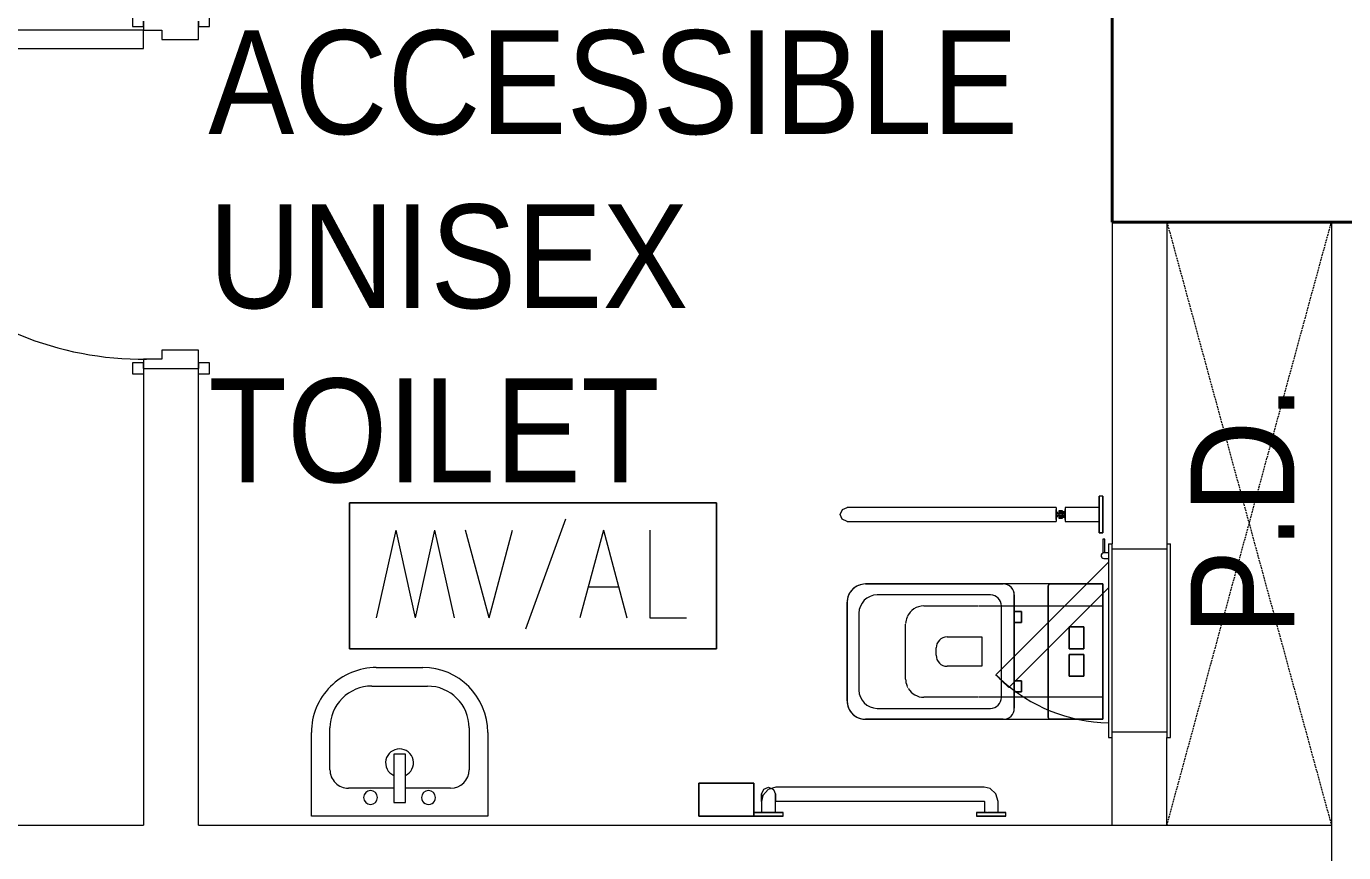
# Model space of a CAD drawing. Header units: millimetres. Extents: x 10569 to 232243, y -25347 to 80743.
# Drawn here: x 49068 to 52673, y 37832 to 40093 of the extents above; entities that cross this region are included whole.
import ezdxf

# ---------------------------------------------------------------- set-up
doc = ezdxf.new("R2010")
doc.units = ezdxf.units.MM
doc.linetypes.add('Hidden', pattern=[7.14375, 4.7625, -2.38125])
for name, color, linetype, lineweight in [('A-DETL-GENF', 92, 'Continuous', 20), ('A-DETL-HDLN', 90, 'Hidden', 9), ('A-DOOR', 31, 'Continuous', 20), ('A-DOOR-FRAM', 31, 'Continuous', 30), ('A-WALL', 113, 'Continuous', 20), ('G-ANNO-TEXT', 231, 'Continuous', 5), ('P-SANR-FIXT', 6, 'Continuous', 9), ('S-COLS', 52, 'Continuous', 20)]:
    doc.layers.add(name, color=color, linetype=linetype, lineweight=lineweight)
doc.styles.add('Swis721 BT_6', font='swiss.ttf', dxfattribs={"width": 0.89, "height": 283.821263})

# ---------------------------------------------------------------- blocks, each defined once
blk = doc.blocks.new('DLN_Toilet-Disable - DLN_Toilet-Disable-2448070-TENDER DRAFT G_F')
at = {"layer": 'P-SANR-FIXT'}
for p, q in [((-325, 0), (-425, 0)), ((-425, 0), (-325, 0)), ((-425, 0), (-425, -10)), ((-425, 0), (-425, -10)), ((-325, -10), (-425, -10)), ((-425, -10), (-394, -10)), ((-394, -10), (-394, -103.2)), ((-394, -10), (-388.4, -10)), ((-375, -10), (-388.4, -10)), ((-388.4, -10), (-375, -10)), ((-388.4, -10), (-361.6, -10)), ((-361.6, -10), (-375, -10)), ((-375, -10), (-361.6, -10)), ((-361.6, -10), (-356, -10)), ((-356, -103.2), (-356, -10)), ((-356, -10), (-325, -10)), ((-325, -10), (-325, 0)), ((-325, 0), (-325, -10)), ((185, 0), (-185, 0)), ((-185, 0), (-185, -145)), ((-185, -145), (-185, 0)), ((-185, 0), (185, 0)), ((185, 0), (-185, 0)), ((-185, 0), (-185, -145)), ((-125, 0), (-185, 0)), ((-185, 0), (-185, -145)), ((125, 0), (-125, 0)), ((-125, -150), (-125, 0)), ((185, 0), (125, 0)), ((125, 0), (125, -150)), ((185, -145), (185, 0)), ((185, 0), (185, -145)), ((185, -145), (185, 0)), ((185, -145), (185, 0)), ((-7.5, -52.5), (-67.5, -52.5)), ((-67.5, -52.5), (-67.5, -92.5)), ((-67.5, -92.5), (-67.5, -52.5)), ((-67.5, -52.5), (-7.5, -52.5)), ((-7.5, -92.5), (-7.5, -52.5)), ((-7.5, -52.5), (-7.5, -92.5)), ((7.5, -52.5), (7.5, -92.5)), ((67.5, -52.5), (7.5, -52.5)), ((7.5, -52.5), (67.5, -52.5)), ((7.5, -92.5), (7.5, -52.5)), ((67.5, -92.5), (67.5, -52.5)), ((67.5, -52.5), (67.5, -92.5)), ((-394, -103.2), (-356, -103.2)), ((-383.1, -103.2), (-388.4, -103.2)), ((-382.5, -115.7), (-382.5, -103.2)), ((-382.5, -103.2), (-382.5, -113.4)), ((-378.7, -103.2), (-382.3, -103.2)), ((-378.4, -103.2), (-381.7, -103.2)), ((-378.4, -103.2), (-381.7, -103.2)), ((-375, -103.2), (-377.8, -103.2)), ((-377.5, -113.7), (-377.5, -103.2)), ((-377.5, -103.2), (-377.5, -115.7)), ((-372.5, -105.7), (-377.5, -105.7)), ((-377.5, -105.7), (-377.5, -106.1)), ((-377.5, -106.1), (-377.5, -105.7)), ((-377.5, -106.1), (-377.5, -107.1)), ((-377.5, -108.7), (-377.5, -106.1)), ((-377.5, -107.1), (-377.5, -110.7)), ((-372.2, -103.2), (-375, -103.2)), ((-372.5, -115.7), (-372.5, -103.2)), ((-372.5, -103.2), (-372.5, -113.2)), ((-372.5, -106.1), (-372.5, -113.2)), ((-372.5, -107.1), (-372.5, -106.1)), ((-372.5, -110.7), (-372.5, -107.1)), ((-368.3, -103.2), (-371.6, -103.2)), ((-368.3, -103.2), (-371.6, -103.2)), ((-367.7, -103.2), (-371.3, -103.2)), ((-367.5, -113.2), (-367.5, -103.2)), ((-367.5, -103.2), (-367.5, -115.7)), ((-361.6, -103.2), (-366.9, -103.2)), ((-67.5, -92.5), (-7.5, -92.5)), ((-7.5, -92.5), (-67.5, -92.5)), ((7.5, -92.5), (67.5, -92.5)), ((67.5, -92.5), (7.5, -92.5)), ((-394, -128.2), (-394, -700)), ((-394, -128.2), (-356, -128.2)), ((-378.7, -128.2), (-388.4, -128.2)), ((-365, -110.7), (-385, -110.7)), ((-385, -110.7), (-385, -113.2)), ((-385, -120.7), (-385, -110.7)), ((-385, -113.2), (-385, -118.2)), ((-385, -118.2), (-385, -120.7)), ((-385, -120.7), (-365, -120.7)), ((-382.5, -110.7), (-382.5, -111.4)), ((-382.5, -110.9), (-382.5, -110.7)), ((-382.5, -111.4), (-382.5, -110.9)), ((-382.5, -111.4), (-382.5, -113.2)), ((-382.5, -113.2), (-382.5, -111.4)), ((-382.5, -113.2), (-382.5, -115.7)), ((-382.5, -115.7), (-382.5, -113.2)), ((-382.5, -118.3), (-382.5, -115.7)), ((-382.5, -115.7), (-382.5, -120.7)), ((-382.5, -118.2), (-382.5, -115.7)), ((-382.5, -120.7), (-382.5, -118.2)), ((-382.5, -125.7), (-377.5, -125.7)), ((-372.2, -128.2), (-377.8, -128.2)), ((-377.5, -115.7), (-377.5, -108.7)), ((-377.5, -110.7), (-377.5, -113.2)), ((-377.5, -110.9), (-377.5, -110.7)), ((-377.5, -110.7), (-377.5, -112.2)), ((-377.5, -110.7), (-377.5, -110.9)), ((-377.5, -110.9), (-377.5, -110.7)), ((-377.5, -111.4), (-377.5, -110.9)), ((-377.5, -110.9), (-377.5, -111.4)), ((-377.5, -111.4), (-377.5, -110.9)), ((-377.5, -112.2), (-377.5, -111.4)), ((-377.5, -111.4), (-377.5, -112.2)), ((-377.5, -112.2), (-377.5, -111.4)), ((-377.5, -113.2), (-377.5, -112.2)), ((-377.5, -112.2), (-377.5, -113.2)), ((-377.5, -112.2), (-377.5, -113.2)), ((-377.5, -113.2), (-377.5, -112.2)), ((-377.5, -115.7), (-377.5, -113.2)), ((-377.5, -113.2), (-377.5, -115.7)), ((-377.5, -113.2), (-377.5, -114.5)), ((-377.5, -114.5), (-377.5, -113.2)), ((-377.5, -114.5), (-377.5, -115.7)), ((-377.5, -115.7), (-377.5, -114.5)), ((-377.5, -128.2), (-377.5, -115.7)), ((-377.5, -118.2), (-377.5, -115.7)), ((-377.5, -115.7), (-377.5, -120.7)), ((-377.5, -115.7), (-377.5, -118.3)), ((-377.5, -115.7), (-377.5, -117)), ((-377.5, -117), (-377.5, -115.7)), ((-377.5, -117), (-377.5, -118.2)), ((-377.5, -118.2), (-377.5, -117)), ((-377.5, -118.2), (-377.5, -128.2)), ((-377.5, -120.1), (-377.5, -118.2)), ((-377.5, -118.2), (-377.5, -119.3)), ((-377.5, -119.3), (-377.5, -118.2)), ((-377.5, -120.7), (-377.5, -118.3)), ((-377.5, -118.3), (-377.5, -120.7)), ((-377.5, -119.3), (-377.5, -120.1)), ((-377.5, -120.1), (-377.5, -119.3)), ((-377.5, -120.6), (-377.5, -120.1)), ((-377.5, -120.1), (-377.5, -120.6)), ((-377.5, -120.6), (-377.5, -120.1)), ((-377.5, -120.7), (-377.5, -120.6)), ((-377.5, -120.6), (-377.5, -120.7)), ((-377.5, -120.7), (-377.5, -120.6)), ((-377.5, -122.8), (-377.5, -120.7)), ((-377.5, -120.7), (-377.5, -122.8)), ((-377.5, -124.4), (-377.5, -122.8)), ((-377.5, -122.8), (-377.5, -124.4)), ((-377.5, -125.4), (-377.5, -124.4)), ((-377.5, -124.4), (-377.5, -125.4)), ((-377.5, -125.7), (-377.5, -125.4)), ((-377.5, -125.4), (-377.5, -125.7)), ((-372.5, -128.2), (-377.5, -128.2)), ((-372.5, -128.2), (-377.5, -128.2)), ((-372.5, -113.2), (-372.5, -110.7)), ((-372.5, -111.4), (-372.5, -110.7)), ((-372.5, -110.7), (-372.5, -110.9)), ((-372.5, -110.7), (-372.5, -111.4)), ((-372.5, -111.4), (-372.5, -110.7)), ((-372.5, -110.9), (-372.5, -111.4)), ((-372.5, -113.2), (-372.5, -111.4)), ((-372.5, -111.4), (-372.5, -112.2)), ((-372.5, -111.4), (-372.5, -113.2)), ((-372.5, -113.2), (-372.5, -111.4)), ((-372.5, -112.2), (-372.5, -113.2)), ((-372.5, -113.2), (-372.5, -115.7)), ((-372.5, -115.7), (-372.5, -113.2)), ((-372.5, -113.2), (-372.5, -118.2)), ((-372.5, -113.2), (-372.5, -115.7)), ((-372.5, -115.7), (-372.5, -113.2)), ((-372.5, -115.7), (-372.5, -128.2)), ((-372.5, -119.3), (-372.5, -115.7)), ((-372.5, -118.3), (-372.5, -115.7)), ((-372.5, -115.7), (-372.5, -118.2)), ((-372.5, -118.2), (-372.5, -115.7)), ((-372.5, -128.2), (-372.5, -117.8)), ((-372.5, -118.2), (-372.5, -119.3)), ((-372.5, -118.2), (-372.5, -120.1)), ((-372.5, -120.1), (-372.5, -118.2)), ((-372.5, -122.8), (-372.5, -118.3)), ((-372.5, -118.3), (-372.5, -120.7)), ((-372.5, -120.1), (-372.5, -119.3)), ((-372.5, -119.3), (-372.5, -120.1)), ((-372.5, -120.7), (-372.5, -120.1)), ((-372.5, -120.1), (-372.5, -120.6)), ((-372.5, -120.1), (-372.5, -120.7)), ((-372.5, -120.7), (-372.5, -120.1)), ((-372.5, -120.6), (-372.5, -120.7)), ((-372.5, -120.7), (-372.5, -122.8)), ((-372.5, -124.4), (-372.5, -122.8)), ((-372.5, -122.8), (-372.5, -124.4)), ((-372.5, -125.7), (-367.5, -125.7)), ((-361.6, -128.2), (-371.3, -128.2)), ((-367.5, -110.7), (-367.5, -113.2)), ((-367.5, -113.2), (-367.5, -110.7)), ((-367.5, -113.2), (-367.5, -114.5)), ((-367.5, -114.5), (-367.5, -113.2)), ((-367.5, -114.5), (-367.5, -115.7)), ((-367.5, -115.7), (-367.5, -114.5)), ((-367.5, -115.7), (-367.5, -118.3)), ((-367.5, -115.7), (-367.5, -118.2)), ((-367.5, -120.7), (-367.5, -115.7)), ((-367.5, -118.2), (-367.5, -120.7)), ((-365, -110.7), (-365, -120.7)), ((-365, -113.2), (-365, -110.7)), ((-365, -114.5), (-365, -113.2)), ((-365, -115.7), (-365, -114.5)), ((-365, -118.2), (-365, -115.7)), ((-365, -120.7), (-365, -118.2)), ((-356, -700), (-356, -128.2)), ((-185, -145), (-185, -272.8)), ((-180, -150), (180, -150)), ((180, -150), (-180, -150)), ((-180, -150), (180, -150)), ((-180, -150), (180, -150)), ((-125, -242.8), (-125, -150)), ((125, -150), (125, -242.8)), ((185, -272.8), (185, -145)), ((-155, -242.8), (-110, -242.8)), ((155, -242.8), (-155, -242.8)), ((-125, -267.4), (-125, -242.8)), ((-80, -222.8), (-110, -222.8)), ((-110, -222.8), (-110, -242.8)), ((-110, -242.8), (-110, -222.8)), ((-110, -222.8), (-80, -222.8)), ((-110, -242.8), (-80, -242.8)), ((-110, -242.8), (-80, -242.8)), ((-80, -242.8), (-110, -242.8)), ((-80, -242.8), (-80, -222.8)), ((-80, -222.8), (-80, -242.8)), ((-80, -242.8), (80, -242.8)), ((80, -222.8), (80, -242.8)), ((110, -222.8), (80, -222.8)), ((80, -222.8), (110, -222.8)), ((80, -242.8), (80, -222.8)), ((80, -242.8), (110, -242.8)), ((80, -242.8), (110, -242.8)), ((110, -242.8), (80, -242.8)), ((110, -242.8), (110, -222.8)), ((110, -222.8), (110, -242.8)), ((110, -242.8), (155, -242.8)), ((125, -242.8), (125, -277.9)), ((-185, -650), (-185, -272.8)), ((-185, -272.8), (-185, -650)), ((-185, -272.8), (-185, -650)), ((-125, -277.8), (-125, -267.5)), ((125.2, -277.8), (-125, -277.8)), ((-125, -338.8), (-125, -277.8)), ((125, -277.9), (125, -338.9)), ((185, -272.8), (185, -650)), ((185, -650), (185, -272.8)), ((185, -650), (185, -272.8)), ((440, -286.6), (410, -286.6)), ((450, -265.6), (440, -265.6)), ((440, -265.6), (440, -267)), ((440, -345.6), (440, -265.6)), ((440, -267), (440, -267.3)), ((440, -267.3), (440, -270.9)), ((440, -270.9), (440, -277.3)), ((440, -277.3), (440, -285.6)), ((440, -289.5), (440, -286.6)), ((440, -286.6), (440, -287.1)), ((440, -286.6), (440, -286.6)), ((440, -287.1), (440, -288.8)), ((450, -265.6), (450, -345.6)), ((450, -267), (450, -265.6)), ((450, -270.9), (450, -267)), ((450, -277.3), (450, -270.9)), ((450, -285.6), (450, -277.3)), ((450, -295.2), (450, -285.6)), ((-155, -307.8), (-155, -617.8)), ((155.2, -617.8), (155.2, -307.8)), ((440, -288.7), (440, -295.2)), ((440, -288.8), (440, -291.7)), ((440, -291.7), (440, -295.2)), ((440, -295.2), (440, -292.7)), ((440, -295.5), (440, -300)), ((440, -295.5), (440, -304.9)), ((440, -299.9), (440, -296.7)), ((440, -300), (440, -304.9)), ((440, -304.9), (440, -301.4)), ((440, -305.6), (440, -309.8)), ((440, -305.6), (440, -314.5)), ((440, -309.8), (440, -306.3)), ((440, -309.8), (440, -314.5)), ((440, -314.5), (440, -311.2)), ((440, -315.9), (440, -321.8)), ((440, -318.6), (440, -316)), ((440, -316), (440, -318.5)), ((440, -318.5), (440, -321.7)), ((440, -321.7), (440, -323.7)), ((440, -324.1), (440, -322.4)), ((440, -323.7), (440, -324.6)), ((440, -324.6), (440, -324.1)), ((450, -305.6), (450, -295.2)), ((450, -315.9), (450, -305.6)), ((450, -325.6), (450, -315.9)), ((-125, -490), (-125, -340.5)), ((-40, -426.5), (-40, -331.7)), ((-40, -331.7), (40, -331.7)), ((40, -331.7), (40, -426.5)), ((125, -340.6), (125, -490)), ((371, -325.1), (371, -895.5)), ((409, -895.5), (409, -325.1)), ((410, -324.6), (440, -324.6)), ((440, -325.6), (440, -333.9)), ((440, -333.9), (440, -340.2)), ((440, -340.2), (440, -344.2)), ((440, -344.2), (440, -345.6)), ((440, -345.6), (450, -345.6)), ((450, -333.9), (450, -325.6)), ((450, -340.2), (450, -333.9)), ((450, -344.2), (450, -340.2)), ((450, -345.6), (450, -344.2)), ((10, -456.5), (-10, -456.5)), ((75, -540), (-75, -540)), ((-105, -667.8), (105.2, -667.8)), ((135, -700), (-135, -700)), ((-135, -700), (135, -700)), ((-135, -700), (135, -700)), ((440, -896), (410, -896)), ((440, -896), (410, -896)), ((440, -896), (410, -896)), ((450, -875), (440, -875)), ((440, -875), (440, -876.4)), ((440, -955), (440, -875)), ((450, -875), (440, -875)), ((440, -875), (440, -876.4)), ((440, -876.4), (440, -875)), ((450, -875), (440, -875)), ((440, -875), (440, -876.4)), ((440, -876.4), (440, -875)), ((440, -876.4), (440, -880.4)), ((440, -876.4), (440, -886.7)), ((440, -880.4), (440, -876.4)), ((440, -876.4), (440, -895)), ((440, -895), (440, -876.4)), ((440, -880.4), (440, -886.7)), ((440, -886.7), (440, -880.4)), ((440, -886.7), (440, -895)), ((440, -886.7), (440, -895)), ((440, -895), (440, -886.7)), ((440, -896), (440, -896.6)), ((440, -896.6), (440, -896)), ((440, -896.8), (440, -896)), ((440, -896), (440, -896.5)), ((440, -896), (440, -896)), ((440, -896.5), (440, -898.2)), ((440, -898.5), (440, -896.6)), ((440, -896.6), (440, -904.6)), ((440, -896.6), (440, -896.6)), ((440, -904.6), (440, -896.6)), ((440, -896.6), (440, -898.5)), ((440, -898.9), (440, -896.8)), ((440, -898.4), (440, -904.6)), ((440, -898.4), (440, -904.6)), ((440, -904.6), (440, -898.4)), ((440, -898.4), (440, -900.9)), ((440, -904.6), (440, -898.4)), ((440, -904.6), (440, -898.5)), ((440, -898.5), (440, -901.6)), ((440, -898.5), (440, -901.1)), ((450, -875), (450, -955)), ((450, -876.4), (450, -875)), ((450, -875), (450, -876.4)), ((450, -876.4), (450, -875)), ((450, -875), (450, -876.4)), ((450, -876.4), (450, -875)), ((450, -880.4), (450, -876.4)), ((450, -876.4), (450, -880.4)), ((450, -886.7), (450, -876.4)), ((450, -876.4), (450, -953.6)), ((450, -895), (450, -876.4)), ((450, -886.7), (450, -880.4)), ((450, -880.4), (450, -886.7)), ((450, -895), (450, -886.7)), ((450, -886.7), (450, -895)), ((450, -915), (450, -886.7)), ((450, -904.6), (450, -895)), ((450, -895), (450, -904.6)), ((450, -925.4), (450, -895)), ((410, -934), (440, -934)), ((410, -934), (440, -934)), ((410, -934), (440, -934)), ((440, -901.5), (440, -904.6)), ((440, -901.5), (440, -904.6)), ((440, -901.6), (440, -904.6)), ((440, -904.6), (440, -902.1)), ((440, -905.5), (440, -924.5)), ((440, -910.1), (440, -905.5)), ((440, -905.5), (440, -915)), ((440, -915), (440, -905.5)), ((440, -905.5), (440, -910.1)), ((440, -905.5), (440, -924.5)), ((440, -915), (440, -905.5)), ((440, -905.5), (440, -909.4)), ((440, -905.5), (440, -909.3)), ((440, -915), (440, -905.5)), ((440, -909.3), (440, -906.1)), ((440, -910), (440, -914.3)), ((440, -915), (440, -910.1)), ((440, -910.1), (440, -915)), ((440, -910.1), (440, -914.3)), ((440, -914.3), (440, -910.8)), ((440, -924.5), (440, -915)), ((440, -915), (440, -924.5)), ((440, -919.9), (440, -915)), ((440, -915), (440, -919.9)), ((440, -924.5), (440, -915)), ((440, -915), (440, -919.2)), ((440, -915), (440, -919.3)), ((440, -924.5), (440, -915)), ((440, -919.2), (440, -915.7)), ((440, -924.5), (440, -919.9)), ((440, -919.9), (440, -924.5)), ((440, -919.9), (440, -923.9)), ((440, -920), (440, -923.9)), ((440, -923.9), (440, -920.6)), ((440, -925.4), (440, -931.6)), ((440, -933.4), (440, -925.4)), ((440, -925.4), (440, -933.4)), ((440, -931.5), (440, -925.4)), ((440, -925.4), (440, -928.4)), ((440, -925.4), (440, -931.6)), ((440, -931.6), (440, -925.4)), ((440, -925.4), (440, -927.9)), ((440, -928), (440, -925.4)), ((440, -925.4), (440, -928)), ((440, -931.6), (440, -925.4)), ((440, -928.4), (440, -931.5)), ((440, -928.5), (440, -933.2)), ((440, -928.5), (440, -931.2)), ((440, -933.4), (440, -931.5)), ((440, -931.5), (440, -933.4)), ((440, -933.5), (440, -931.8)), ((440, -933.2), (440, -934)), ((440, -933.4), (440, -933.4)), ((440, -934), (440, -933.4)), ((440, -933.4), (440, -934)), ((440, -934), (440, -933.5)), ((440, -934), (440, -934)), ((440, -935), (440, -943.3)), ((440, -935), (440, -953.6)), ((440, -943.3), (440, -935)), ((440, -935), (440, -953.6)), ((440, -953.6), (440, -935)), ((450, -915), (450, -904.6)), ((450, -904.6), (450, -915)), ((450, -925.4), (450, -915)), ((450, -915), (450, -925.4)), ((450, -943.3), (450, -915)), ((450, -935), (450, -925.4)), ((450, -925.4), (450, -935)), ((450, -943.3), (450, -925.4)), ((450, -943.3), (450, -935)), ((450, -935), (450, -943.3)), ((450, -955.4), (360, -955.4)), ((360, -955.4), (360, -1105.4)), ((360, -1105.4), (360, -955.4)), ((360, -955.4), (450, -955.4)), ((440, -943.3), (440, -949.6)), ((440, -949.6), (440, -943.3)), ((440, -949.6), (440, -953.6)), ((440, -953.6), (440, -949.6)), ((440, -953.6), (440, -955)), ((440, -953.6), (440, -955)), ((440, -955), (440, -953.6)), ((440, -953.6), (440, -955)), ((440, -955), (440, -953.6)), ((440, -955), (450, -955)), ((440, -955), (450, -955)), ((440, -955), (450, -955)), ((450, -949.6), (450, -943.3)), ((450, -943.3), (450, -949.6)), ((450, -949.6), (450, -943.3)), ((450, -953.6), (450, -943.3)), ((450, -953.6), (450, -949.6)), ((450, -949.6), (450, -953.6)), ((450, -953.6), (450, -949.6)), ((450, -955), (450, -953.6)), ((450, -953.6), (450, -955)), ((450, -955), (450, -953.6)), ((450, -953.6), (450, -955)), ((450, -955), (450, -953.6)), ((450, -1105.4), (450, -955.4)), ((450, -955.4), (450, -1105.4)), ((360, -1105.4), (450, -1105.4)), ((450, -1105.4), (360, -1105.4))]:
    blk.add_line(p, q, dxfattribs=at)
at = {"layer": 'P-SANR-FIXT', "flags": 128}
for points in [[(410, -286.6), (388.9, -292.7), (374.6, -309), (371, -325.1)], [(409, -325.1), (409.3, -324.8), (410, -324.6)], [(-375, -719), (-388.9, -713), (-394, -700)], [(-356, -700), (-362, -713.9), (-375, -719)], [(371, -895.5), (377.2, -916.3), (393.7, -930.5), (410, -934)], [(371, -915), (377, -901.1), (390, -896)], [(390, -896), (396, -896), (410, -896)], [(410, -896), (395.7, -896), (390, -896)], [(410, -896), (409, -895.6), (409, -895.5)], [(390, -934), (376.1, -928), (371, -915)], [(410, -934), (395.7, -934), (390, -934)], [(390, -934), (396, -934), (410, -934)]]:
    blk.add_lwpolyline(points, dxfattribs=at)
at = {"layer": 'P-SANR-FIXT'}
for centre, radius, start, end in [((-180, -145), 5, 180, 270), ((-180, -145), 5, 180, 195), ((-180, -145), 5, 180, 195), ((-180, -145), 5, 180, 195), ((-180, -145), 5, 195, 255), ((-180, -145), 5, 195, 255), ((-180, -145), 5, 195, 255), ((-180, -145), 5, 255, 270), ((-180, -145), 5, 255, 270), ((-180, -145), 5, 255, 270), ((180, -145), 5, 270, 360), ((180, -145), 5, 270, 285), ((180, -145), 5, 270, 285), ((180, -145), 5, 270, 285), ((180, -145), 5, 285, 345), ((180, -145), 5, 285, 345), ((180, -145), 5, 285, 345), ((180, -145), 5, 345, 0), ((180, -145), 5, 345, 360), ((180, -145), 5, 345, 360), ((-155, -272.8), 30, 90, 180), ((-155, -272.8), 30, 120, 180), ((-155, -272.8), 30, 90, 120), ((155, -272.8), 30, 360, 90), ((155, -272.8), 30, 360, 90), ((-125, -307.8), 30, 90, 180), ((125.2, -307.8), 30, 360, 90), ((-10, -426.5), 30, 180, 270), ((10, -426.5), 30, 270, 360), ((-75, -490), 50, 180, 246.1262), ((75, -490), 50, 301.6347, 360), ((-75, -490), 50, 247.5, 267.9341), ((75, -490), 50, 270, 292.5), ((75, -490), 50, 293.9558, 298.1025), ((-105, -617.8), 50, 180, 270), ((105.2, -617.8), 50, 270, 360), ((-135, -650), 50, 180, 202.5), ((-135, -650), 50, 180, 270), ((-135, -650), 50, 180, 202.5), ((-135, -650), 50, 202.5, 247.5), ((-135, -650), 50, 202.5, 225), ((135, -650), 50, 270, 360), ((135, -650), 50, 292.5, 360), ((135, -650), 50, 315, 337.5), ((135, -650), 50, 337.5, 360), ((-135, -650), 50, 225, 247.5), ((-135, -650), 50, 247.5, 270), ((-135, -650), 50, 247.5, 270), ((135, -650), 50, 270, 292.5), ((135, -650), 50, 270, 292.5), ((135, -650), 50, 292.5, 315)]:
    blk.add_arc(centre, radius, start, end, dxfattribs=at)
blk = doc.blocks.new('wash_basin_12267 - 19_ x 16_-11397915-TENDER DRAFT G_F')
at = {"layer": 'P-SANR-FIXT'}
for p, q in [((52.3, -241.1), (52.3, -12.5)), ((52.3, -12.5), (534.9, -12.5)), ((534.9, -12.5), (534.9, -241.1)), ((309.3, -49.5), (277.7, -49.5)), ((277.7, -49.5), (277.7, -182.1)), ((309.3, -182.1), (309.3, -49.5)), ((153.9, -88.7), (277.7, -88.7)), ((309.3, -88.7), (433.3, -88.7)), ((103.1, -253.8), (103.1, -139.5)), ((484.1, -139.5), (484.1, -253.8)), ((277.7, -182.1), (309.3, -182.1)), ((369.8, -368.1), (217.4, -368.1)), ((357.1, -418.9), (230.1, -418.9))]:
    blk.add_line(p, q, dxfattribs=at)
for centre, radius, start, end in [((214.2, -63.3), 19.1, 360, 180), ((214.2, -63.3), 19.1, 180, 360), ((372.8, -63.3), 19, 0, 180), ((372.8, -63.3), 19, 180, 360), ((153.9, -139.5), 50.8, 90, 180), ((433.3, -139.5), 50.8, 360, 90), ((293.6, -158.3), 38.1, 114.6243, 65.6298), ((230.1, -241.1), 177.8, 180, 270), ((357.1, -241.1), 177.8, 270, 0), ((217.4, -253.8), 114.3, 180, 270), ((369.8, -253.8), 114.3, 270, 0)]:
    blk.add_arc(centre, radius, start, end, dxfattribs=at)
blk = doc.blocks.new('DLN-Single Door__X01_ - _M01_ 900 x 2450 _WH_-16935535-TENDER DRAFT G_F')
at = {"layer": 'A-DOOR', "lineweight": 15}
for p, q in [((-460, 105), (-490, 105)), ((-490, 105), (-490, 75)), ((-475, 75), (-460, 75)), ((-460, 75), (-460, 105)), ((490, 105), (460, 105)), ((460, 105), (460, 75)), ((460, 75), (475, 75)), ((490, 75), (490, 105)), ((-490, -75), (-490, -105)), ((-490, -105), (-460, -105)), ((-460, -75), (-475, -75)), ((-460, -105), (-460, -75)), ((-400, -75), (-450, -75)), ((-450, -75), (-450, -975)), ((-400, -975), (-400, -75)), ((475, -75), (460, -75)), ((460, -75), (460, -105)), ((460, -105), (490, -105)), ((490, -105), (490, -75)), ((-450, -975), (-400, -975))]:
    blk.add_line(p, q, dxfattribs=at)
blk.add_arc((-450, -75), 900, 270, 0.5, dxfattribs=at)
at = {"layer": 'A-DOOR-FRAM', "lineweight": 15}
for p, q in [((-425, 75), (-475, 75)), ((-425, -25), (-425, 75)), ((425, 75), (425, -25)), ((475, 75), (425, 75)), ((-450, -75), (-450, -25)), ((-450, -25), (-425, -25)), ((425, -25), (450, -25)), ((450, -25), (450, -75)), ((-475, -75), (-450, -75)), ((450, -75), (475, -75))]:
    blk.add_line(p, q, dxfattribs=at)
blk = doc.blocks.new('DLN-Access Panel__AP01_ - _AP04_ 450 x 650 _WH_-16056296-TENDER DRAFT G_F')
at = {"layer": 'A-DOOR', "lineweight": 15}
for p, q in [((-265, 75), (-265, 85)), ((265, 85), (-265, 85)), ((-265, 75), (265, 75)), ((265, 75), (265, 85)), ((-240, -95), (-277.5, -95)), ((-277.5, -95), (-277.5, -100)), ((-277.5, -100), (-239.6, -100)), ((-265, -85), (-265, -75)), ((265, -75), (-265, -75)), ((-265, -85), (265, -85)), ((-240, -85), (-240, -97.5)), ((-225, -97.5), (-225, -85)), ((-215, -85), (77.8, -377.8)), ((128.6, -357.8), (-144.3, -85)), ((265, -85), (265, -75)), ((108.6, -377.8), (128.6, -357.8)), ((77.8, -377.8), (93.2, -393.2)), ((93.2, -393.2), (108.6, -377.8))]:
    blk.add_line(p, q, dxfattribs=at)
for centre, radius, start, end in [((-232.5, -97.5), 7.5, 180, 0), ((-232.5, -97.5), 7.5, 199.4712, 301.6259), ((-232.5, -97.5), 7.5, 240, 300), ((-232.5, -97.5), 7.5, 243.2518, 301.6259), ((-225, -75), 450, 317.4757, 358.7079), ((-225, -75), 450, 315, 317.4757)]:
    blk.add_arc(centre, radius, start, end, dxfattribs=at)
at = {"layer": 'A-DOOR-FRAM', "lineweight": 15}
for p, q in [((-250, 75), (-250, -75)), ((250, 75), (250, -75))]:
    blk.add_line(p, q, dxfattribs=at)
blk = doc.blocks.new('DLN_2D-MV_AL - MV_AL_RED_-1735445-TENDER DRAFT G_F')
at = {"layer": 'A-DETL-GENF'}
for p, q in [((502.5, 200), (-502.5, 200)), ((-502.5, 200), (-502.5, -200)), ((-502.5, 200), (502.5, 200)), ((-502.5, -200), (-502.5, 200)), ((502.5, -200), (502.5, 200)), ((502.5, 200), (502.5, -200)), ((89.3, 154.7), (-20.2, -146)), ((-375.6, 125), (-428.8, -115)), ((-375.6, 125), (-322.4, -115)), ((-269.2, 125), (-322.4, -115)), ((-269.2, 125), (-216, -115)), ((-120.1, -115), (-184.4, 125)), ((-120.1, -115), (-55.8, 125)), ((192.7, 125), (128.4, -115)), ((192.7, 125), (257, -115)), ((319.9, 125), (319.9, -115)), ((151.1, -30.3), (234.3, -30.3)), ((319.9, -115), (419.9, -115)), ((-502.5, -200), (502.5, -200)), ((502.5, -200), (-502.5, -200))]:
    blk.add_line(p, q, dxfattribs=at)

msp = doc.modelspace()

# ---------------------------------------------------------------- linework, layer by layer
at = {"layer": 'A-DETL-HDLN'}
for p, q in [((52189.29296, 39557.48547), (52639.29296, 37907.48546)), ((52189.29296, 37907.48546), (52639.29296, 39557.48547))]:
    msp.add_line(p, q, dxfattribs=at)
at = {"layer": 'A-WALL'}
for p, q in [((52039.29296, 39557.48546), (52039.29296, 38677.48546)), ((52039.29296, 39557.48546), (52189.29296, 39557.48546)), ((52189.29296, 39557.48546), (52189.29296, 38677.48546)), ((52639.29296, 39557.48546), (52639.29296, 34257.48546)), ((52639.29296, 39557.48546), (52789.29296, 39557.48546)), ((49389.29296, 39157.48542), (49389.29296, 37907.48546)), ((49389.29296, 39157.48542), (49539.29296, 39157.48542)), ((49539.29296, 37907.48546), (49539.29296, 39157.48542)), ((52039.29296, 37907.48546), (52039.29296, 38147.48546)), ((52189.29296, 37907.48546), (52189.29296, 38147.48546)), ((46339.29296, 37907.48546), (49389.29296, 37907.48546)), ((49539.29296, 37907.48546), (52639.29296, 37907.48546))]:
    msp.add_line(p, q, dxfattribs=at)
at = {"layer": 'S-COLS', "color": 10, "lineweight": 40}
for p in [(52039.29296, 40257.48546), (52739.29296, 39557.48546)]:
    msp.add_line(p, (52039.29296, 39557.48546), dxfattribs=at)

# ---------------------------------------------------------------- block references
at = {"layer": 'A-DETL-GENF'}
msp.add_blockref('DLN_2D-MV_AL - MV_AL_RED_-1735445-TENDER DRAFT G_F', (50454.72015, 38589.98183), dxfattribs=at)
at = {"layer": 'A-DOOR', "lineweight": 15, "rotation": 270}
for name, p in [('DLN-Single Door__X01_ - _M01_ 900 x 2450 _WH_-16935535-TENDER DRAFT G_F', (49464.29296, 39632.48542)), ('DLN-Access Panel__AP01_ - _AP04_ 450 x 650 _WH_-16056296-TENDER DRAFT G_F', (52114.29296, 38412.48546))]:
    msp.add_blockref(name, p, dxfattribs=at)
at = {"layer": 'P-SANR-FIXT'}
for name, p, rotation in [('DLN_Toilet-Disable - DLN_Toilet-Disable-2448070-TENDER DRAFT G_F', (52014.29296, 38382.48546), 270.0000000000001), ('wash_basin_12267 - 19_ x 16_-11397915-TENDER DRAFT G_F', (50383.18266, 37919.98546), 180)]:
    msp.add_blockref(name, p, dxfattribs=dict(at, rotation=rotation))

# ---------------------------------------------------------------- texts
at = {"layer": 'G-ANNO-TEXT', "color": 7, "insert": (49566.37713, 40082.26393), "char_height": 283.821263, "width": 2545.2, "attachment_point": 1, "line_spacing_factor": 1.00667, "style": 'Swis721 BT_6'}
msp.add_mtext('ACCESSIBLE\\PUNISEX\\PTOILET', dxfattribs=at)
at = {"layer": 'G-ANNO-TEXT', "color": 7, "insert": (52254.05612, 38426.69677), "char_height": 283.821263, "width": 788.4, "attachment_point": 1, "rotation": 90, "line_spacing_factor": 1.00667, "style": 'Swis721 BT_6'}
msp.add_mtext('P.D.', dxfattribs=at)

doc.saveas('drawing.dxf')
